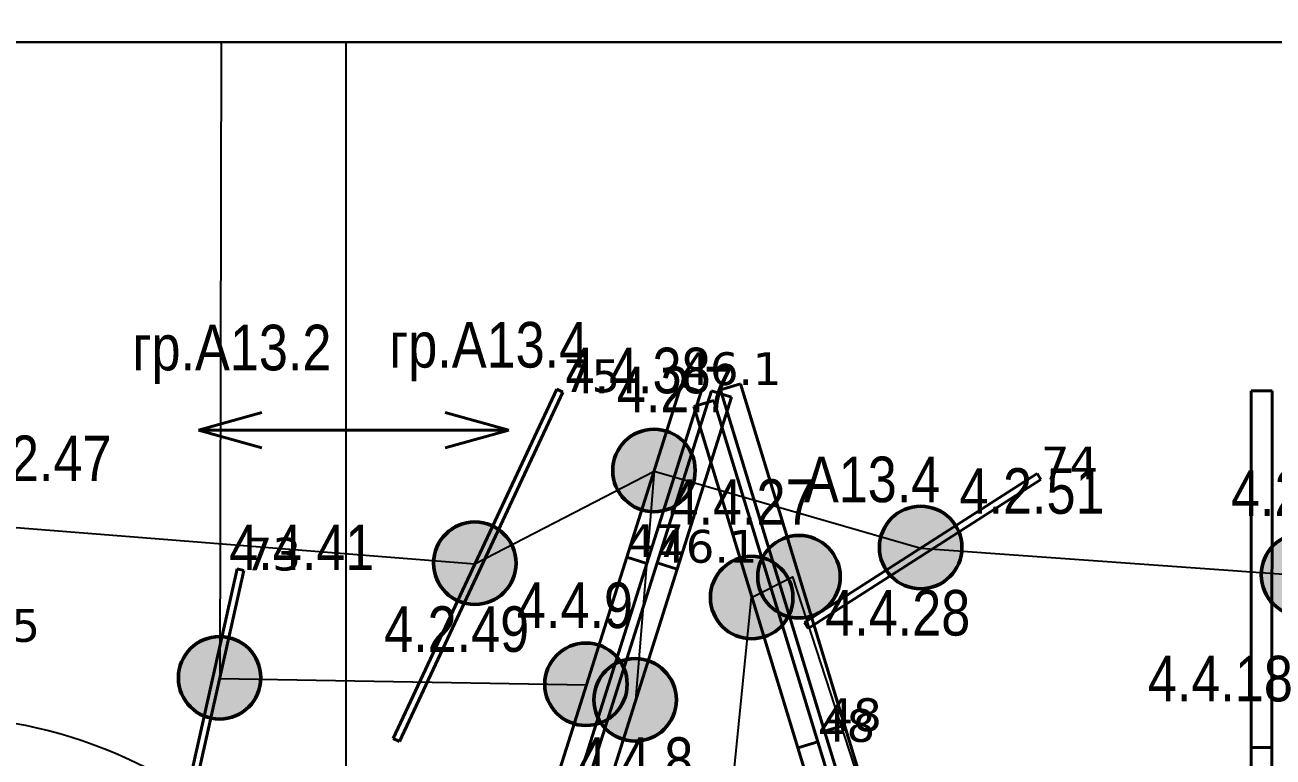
# Model space of a CAD drawing. Header units: millimetres. Extents: x -243740 to 150609, y -473655 to -165121.
# Drawn here: x -106566 to -99716, y -387980 to -383964 of the extents above; entities that cross this region are included whole.
import ezdxf
from ezdxf.enums import TextEntityAlignment as Align

# ---------------------------------------------------------------- set-up
doc = ezdxf.new("R2010")
doc.units = ezdxf.units.MM
for name, color, linetype in [('_HMI', 6, 'Continuous'), ('_Гр.ЩД-1А.5.9.I1.6', 6, 'Continuous'), ('_Гр.ЩД-1А.5.9.I1.7', 6, 'Continuous'), ('_Гр.ЩД-1А.5.9.I1.8', 6, 'Continuous'), ('_Гр.ЩД-1А.5.9.I2.6', 6, 'Continuous'), ('_Гр.ЩД-1А.5.9.I2.8', 6, 'Continuous')]:
    doc.layers.add(name, color=color, linetype=linetype)
for name, color, linetype, lineweight in [('_освещение_dali', 3, 'Continuous', 50), ('DLX_FL2_LUM 13', 5, 'Continuous', 40), ('DLX_FL2_LUM 18', 5, 'Continuous', 40), ('DLX_FL2_LUM 20', 5, 'Continuous', 40), ('DLX_FL2_LUM 24', 5, 'Continuous', 40), ('DLX_FL2_LUM 25', 5, 'Continuous', 40), ('DLX_FL2_LUM 26', 5, 'Continuous', 40), ('Освещение', 5, 'Continuous', 30), ('ЭТО быт', 5, 'Continuous', 40)]:
    doc.layers.add(name, color=color, linetype=linetype, lineweight=lineweight)
doc.styles.add('Arial Narrow_6', font='ARIALN.TTF', dxfattribs={"height": 193.245432})
doc.styles.get("Standard").update_dxf_attribs({"font": 'ARIALN.TTF'})
doc.styles.add('TableTextStyle', font='')
doc.styles.get('TableTextStyle').set_extended_font_data('VERDANA.TTF')
doc.linetypes.add('Truba', pattern='A,3e-05,[4,MSH_7,S=1,R=0,X=0,Y=0],-3.022072', length=3.022102)

# ---------------------------------------------------------------- blocks, each defined once
blk = doc.blocks.new('A$Caabd1818')
at = {"layer": 'DLX_FL2_LUM 13'}
for points in [[(-107232.6, 10638.7, 0), (-107676.1, 9237.2, 0)], [(-107676.1, 9237.2, 0), (-107232.6, 10638.7, 0)], [(-107232.6, 10638.7, 0), (-107676.1, 9237.2, 0)], [(-107676.1, 9237.2, 0), (-107232.6, 10638.7, 0)], [(-107123, 10604, 0), (-107232.6, 10638.7, 0)], [(-107232.6, 10638.7, 0), (-107123, 10604, 0)], [(-107232.6, 10638.7, 0), (-107232.6, 10638.7, 0)], [(-107232.6, 10638.7, 0), (-107123, 10604, 0)], [(-107123, 10604, 0), (-107232.6, 10638.7, 0)], [(-107232.6, 10638.7, 0), (-107232.6, 10638.7, 0)], [(-107566.4, 9202.5, 0), (-107123, 10604, 0)], [(-107123, 10604, 0), (-107566.4, 9202.5, 0)], [(-107123, 10604, 0), (-107566.4, 9202.5, 0)], [(-107566.4, 9202.5, 0), (-107123, 10604, 0)], [(-107509.6, 9206.2, 0), (-107066.1, 10607.8, 0)], [(-107066.1, 10607.8, 0), (-107509.6, 9206.2, 0)], [(-107066.1, 10607.8, 0), (-107509.6, 9206.2, 0)], [(-107509.6, 9206.2, 0), (-107066.1, 10607.8, 0)], [(-106956.4, 10573.1, 0), (-107399.9, 9171.6, 0)], [(-107399.9, 9171.6, 0), (-106956.4, 10573.1, 0)], [(-106956.4, 10573.1, 0), (-107399.9, 9171.6, 0)], [(-107399.9, 9171.6, 0), (-106956.4, 10573.1, 0)], [(-107123, 10604, 0), (-107123, 10604, 0)], [(-107123, 10604, 0), (-107123, 10604, 0)], [(-107066.1, 10607.8, 0), (-106956.4, 10573.1, 0)], [(-106956.4, 10573.1, 0), (-107066.1, 10607.8, 0)], [(-106956.4, 10573.1, 0), (-107066.1, 10607.8, 0)], [(-107066.1, 10607.8, 0), (-107066.1, 10607.8, 0)], [(-107066.1, 10607.8, 0), (-106956.4, 10573.1, 0)], [(-107066.1, 10607.8, 0), (-107066.1, 10607.8, 0)], [(-106956.4, 10573.1, 0), (-106956.4, 10573.1, 0)], [(-106956.4, 10573.1, 0), (-106956.4, 10573.1, 0)]]:
    blk.add_polyline3d(points, dxfattribs=at)
at = {"layer": 'DLX_FL2_LUM 18'}
for points in [[(-106719.3, 11556.2, 0), (-106609.3, 11589.8, 0)], [(-106609.3, 11589.8, 0), (-106719.3, 11556.2, 0)], [(-106609.3, 11589.8, 0), (-106719.3, 11556.2, 0)], [(-106719.3, 11556.2, 0), (-106609.3, 11589.8, 0)], [(-106609.3, 11589.8, 0), (-106037.4, 9717.1, 0)], [(-106037.4, 9717.1, 0), (-106609.3, 11589.8, 0)], [(-106609.3, 11589.8, 0), (-106609.3, 11589.8, 0)], [(-106609.3, 11589.8, 0), (-106037.4, 9717.1, 0)], [(-106037.4, 9717.1, 0), (-106609.3, 11589.8, 0)], [(-106609.3, 11589.8, 0), (-106609.3, 11589.8, 0)], [(-106147.4, 9683.5, 0), (-106719.3, 11556.2, 0)], [(-106719.3, 11556.2, 0), (-106147.4, 9683.5, 0)], [(-106719.3, 11556.2, 0), (-106719.3, 11556.2, 0)], [(-106719.3, 11556.2, 0), (-106147.4, 9683.5, 0)], [(-106147.4, 9683.5, 0), (-106719.3, 11556.2, 0)], [(-106719.3, 11556.2, 0), (-106719.3, 11556.2, 0)], [(-103806.4, 11551.5, 0), (-103806.9, 9593.5, 0)], [(-103806.9, 9593.5, 0), (-103806.4, 11551.5, 0)], [(-103806.4, 11551.5, 0), (-103806.9, 9593.5, 0)], [(-103806.9, 9593.5, 0), (-103806.4, 11551.5, 0)], [(-103691.4, 11551.5, 0), (-103806.4, 11551.5, 0)], [(-103806.4, 11551.5, 0), (-103691.4, 11551.5, 0)], [(-103806.4, 11551.5, 0), (-103806.4, 11551.5, 0)], [(-103806.4, 11551.5, 0), (-103691.4, 11551.5, 0)], [(-103691.4, 11551.5, 0), (-103806.4, 11551.5, 0)], [(-103806.4, 11551.5, 0), (-103806.4, 11551.5, 0)], [(-103691.9, 9593.5, 0), (-103691.4, 11551.5, 0)], [(-103691.4, 11551.5, 0), (-103691.9, 9593.5, 0)], [(-103691.4, 11551.5, 0), (-103691.9, 9593.5, 0)], [(-103691.9, 9593.5, 0), (-103691.4, 11551.5, 0)], [(-103691.4, 11551.5, 0), (-103691.4, 11551.5, 0)], [(-103691.4, 11551.5, 0), (-103691.4, 11551.5, 0)], [(-106755.5, 11497.6, 0), (-106865.5, 11464, 0)], [(-106865.5, 11464, 0), (-106755.5, 11497.6, 0)], [(-106865.5, 11464, 0), (-106755.5, 11497.6, 0)], [(-106755.5, 11497.6, 0), (-106865.5, 11464, 0)], [(-106865.5, 11464, 0), (-106293.7, 9591.4, 0)], [(-106293.7, 9591.4, 0), (-106865.5, 11464, 0)], [(-106865.5, 11464, 0), (-106865.5, 11464, 0)], [(-106865.5, 11464, 0), (-106293.7, 9591.4, 0)], [(-106293.7, 9591.4, 0), (-106865.5, 11464, 0)], [(-106865.5, 11464, 0), (-106865.5, 11464, 0)], [(-106183.7, 9625, 0), (-106755.5, 11497.6, 0)], [(-106755.5, 11497.6, 0), (-106183.7, 9625, 0)], [(-106755.5, 11497.6, 0), (-106755.5, 11497.6, 0)], [(-106755.5, 11497.6, 0), (-106183.7, 9625, 0)], [(-106183.7, 9625, 0), (-106755.5, 11497.6, 0)], [(-106755.5, 11497.6, 0), (-106755.5, 11497.6, 0)], [(-106147.4, 9683.5, 0), (-106037.5, 9717.1, 0)], [(-106037.5, 9717.1, 0), (-106147.4, 9683.5, 0)], [(-106037.5, 9717.1, 0), (-106147.4, 9683.5, 0)], [(-106147.4, 9683.5, 0), (-106037.5, 9717.1, 0)], [(-106037.4, 9717.1, 0), (-106147.4, 9683.5, 0)], [(-106037.4, 9717.1, 0), (-106147.4, 9683.5, 0)], [(-106147.4, 9683.5, 0), (-106037.4, 9717.1, 0)], [(-106147.4, 9683.5, 0), (-106037.4, 9717.1, 0)], [(-105575.6, 7810.9, 0), (-106147.4, 9683.5, 0)], [(-106147.4, 9683.5, 0), (-105575.6, 7810.9, 0)], [(-106147.4, 9683.5, 0), (-106147.4, 9683.5, 0)], [(-106147.4, 9683.5, 0), (-105575.6, 7810.9, 0)], [(-105575.6, 7810.9, 0), (-106147.4, 9683.5, 0)], [(-106147.4, 9683.5, 0), (-106147.4, 9683.5, 0)], [(-106147.4, 9683.5, 0), (-106147.4, 9683.5, 0)], [(-106147.4, 9683.5, 0), (-106147.4, 9683.5, 0)], [(-106037.5, 9717.1, 0), (-105465.6, 7844.4, 0)], [(-105465.6, 7844.4, 0), (-106037.5, 9717.1, 0)], [(-106037.5, 9717.1, 0), (-106037.5, 9717.1, 0)], [(-106037.5, 9717.1, 0), (-105465.6, 7844.4, 0)], [(-105465.6, 7844.4, 0), (-106037.5, 9717.1, 0)], [(-106037.5, 9717.1, 0), (-106037.5, 9717.1, 0)], [(-106037.4, 9717.1, 0), (-106037.4, 9717.1, 0)], [(-106037.4, 9717.1, 0), (-106037.4, 9717.1, 0)], [(-106293.7, 9591.4, 0), (-106183.7, 9625, 0)], [(-106293.7, 9591.4, 0), (-106183.7, 9625, 0)], [(-106183.7, 9625, 0), (-106293.7, 9591.4, 0)], [(-106183.7, 9625, 0), (-106293.7, 9591.4, 0)], [(-106183.7, 9624.9, 0), (-106293.7, 9591.3, 0)], [(-106293.7, 9591.3, 0), (-106183.7, 9624.9, 0)], [(-106293.7, 9591.3, 0), (-106183.7, 9624.9, 0)], [(-106183.7, 9624.9, 0), (-106293.7, 9591.3, 0)], [(-106293.7, 9591.4, 0), (-106293.7, 9591.4, 0)], [(-106293.7, 9591.4, 0), (-106293.7, 9591.4, 0)], [(-106293.7, 9591.3, 0), (-105721.8, 7718.7, 0)], [(-105721.8, 7718.7, 0), (-106293.7, 9591.3, 0)], [(-106293.7, 9591.3, 0), (-106293.7, 9591.3, 0)], [(-106293.7, 9591.3, 0), (-105721.8, 7718.7, 0)], [(-105721.8, 7718.7, 0), (-106293.7, 9591.3, 0)], [(-106293.7, 9591.3, 0), (-106293.7, 9591.3, 0)], [(-106183.7, 9625, 0), (-106183.7, 9625, 0)], [(-106183.7, 9625, 0), (-106183.7, 9625, 0)], [(-105611.8, 7752.3, 0), (-106183.7, 9624.9, 0)], [(-106183.7, 9624.9, 0), (-105611.8, 7752.3, 0)], [(-106183.7, 9624.9, 0), (-106183.7, 9624.9, 0)], [(-106183.7, 9624.9, 0), (-105611.8, 7752.3, 0)], [(-105611.8, 7752.3, 0), (-106183.7, 9624.9, 0)], [(-106183.7, 9624.9, 0), (-106183.7, 9624.9, 0)], [(-103806.9, 9593.5, 0), (-103807.4, 7635.5, 0)], [(-103807.4, 7635.5, 0), (-103806.9, 9593.5, 0)], [(-103806.9, 9593.5, 0), (-103807.4, 7635.5, 0)], [(-103807.4, 7635.5, 0), (-103806.9, 9593.5, 0)], [(-103691.9, 9593.5, 0), (-103806.9, 9593.5, 0)], [(-103806.9, 9593.5, 0), (-103691.9, 9593.5, 0)], [(-103806.9, 9593.5, 0), (-103806.9, 9593.5, 0)], [(-103806.9, 9593.5, 0), (-103691.9, 9593.5, 0)], [(-103691.9, 9593.5, 0), (-103806.9, 9593.5, 0)], [(-103806.9, 9593.5, 0), (-103806.9, 9593.5, 0)], [(-103806.9, 9593.5, 0), (-103691.9, 9593.5, 0)], [(-103806.9, 9593.5, 0), (-103806.9, 9593.5, 0)], [(-103806.9, 9593.5, 0), (-103691.9, 9593.5, 0)], [(-103691.9, 9593.5, 0), (-103806.9, 9593.5, 0)], [(-103691.9, 9593.5, 0), (-103806.9, 9593.5, 0)], [(-103806.9, 9593.5, 0), (-103806.9, 9593.5, 0)], [(-103692.4, 7635.5, 0), (-103691.9, 9593.5, 0)], [(-103691.9, 9593.5, 0), (-103692.4, 7635.5, 0)], [(-103691.9, 9593.5, 0), (-103692.4, 7635.5, 0)], [(-103692.4, 7635.5, 0), (-103691.9, 9593.5, 0)], [(-103691.9, 9593.5, 0), (-103691.9, 9593.5, 0)], [(-103691.9, 9593.5, 0), (-103691.9, 9593.5, 0)], [(-103691.9, 9593.5, 0), (-103691.9, 9593.5, 0)], [(-103691.9, 9593.5, 0), (-103691.9, 9593.5, 0)]]:
    blk.add_polyline3d(points, dxfattribs=at)
at = {"layer": 'DLX_FL2_LUM 20'}
for points in [[(-106933.6, 11582.5, 0), (-107232.6, 10638.7, 0)], [(-107232.6, 10638.7, 0), (-106933.6, 11582.5, 0)], [(-106933.6, 11582.5, 0), (-107232.6, 10638.7, 0)], [(-107232.6, 10638.7, 0), (-106933.6, 11582.5, 0)], [(-106823.9, 11547.7, 0), (-106933.6, 11582.5, 0)], [(-106933.6, 11582.5, 0), (-106823.9, 11547.7, 0)], [(-106933.6, 11582.5, 0), (-106933.6, 11582.5, 0)], [(-106933.6, 11582.5, 0), (-106823.9, 11547.7, 0)], [(-106823.9, 11547.7, 0), (-106933.6, 11582.5, 0)], [(-106933.6, 11582.5, 0), (-106933.6, 11582.5, 0)], [(-107123, 10604, 0), (-106823.9, 11547.7, 0)], [(-106823.9, 11547.7, 0), (-107123, 10604, 0)], [(-106823.9, 11547.7, 0), (-107123, 10604, 0)], [(-107123, 10604, 0), (-106823.9, 11547.7, 0)], [(-107066.1, 10607.8, 0), (-106767.1, 11551.5, 0)], [(-106767.1, 11551.5, 0), (-107066.1, 10607.8, 0)], [(-106767.1, 11551.5, 0), (-107066.1, 10607.8, 0)], [(-107066.1, 10607.8, 0), (-106767.1, 11551.5, 0)], [(-106657.4, 11516.8, 0), (-106956.5, 10573, 0)], [(-106956.5, 10573, 0), (-106657.4, 11516.8, 0)], [(-106657.4, 11516.8, 0), (-106956.5, 10573, 0)], [(-106956.5, 10573, 0), (-106657.4, 11516.8, 0)], [(-106823.9, 11547.7, 0), (-106823.9, 11547.7, 0)], [(-106823.9, 11547.7, 0), (-106823.9, 11547.7, 0)], [(-106767.1, 11551.5, 0), (-106657.4, 11516.8, 0)], [(-106657.4, 11516.8, 0), (-106767.1, 11551.5, 0)], [(-106657.4, 11516.8, 0), (-106767.1, 11551.5, 0)], [(-106767.1, 11551.5, 0), (-106767.1, 11551.5, 0)], [(-106767.1, 11551.5, 0), (-106657.4, 11516.8, 0)], [(-106767.1, 11551.5, 0), (-106767.1, 11551.5, 0)], [(-106657.4, 11516.8, 0), (-106657.4, 11516.8, 0)], [(-106657.4, 11516.8, 0), (-106657.4, 11516.8, 0)], [(-107232.6, 10638.7, 0), (-107123, 10604, 0)], [(-107232.6, 10638.7, 0), (-107232.6, 10638.7, 0)], [(-107232.6, 10638.7, 0), (-107123, 10604, 0)], [(-107123, 10604, 0), (-107232.6, 10638.7, 0)], [(-107123, 10604, 0), (-107232.6, 10638.7, 0)], [(-107232.6, 10638.7, 0), (-107232.6, 10638.7, 0)], [(-107123, 10604, 0), (-107123, 10604, 0)], [(-107123, 10604, 0), (-107123, 10604, 0)], [(-106956.5, 10573, 0), (-107066.1, 10607.8, 0)], [(-106956.5, 10573, 0), (-107066.1, 10607.8, 0)], [(-107066.1, 10607.8, 0), (-107066.1, 10607.8, 0)], [(-107066.1, 10607.8, 0), (-106956.5, 10573, 0)], [(-107066.1, 10607.8, 0), (-106956.5, 10573, 0)], [(-107066.1, 10607.8, 0), (-107066.1, 10607.8, 0)], [(-106956.5, 10573, 0), (-106956.5, 10573, 0)], [(-106956.5, 10573, 0), (-106956.5, 10573, 0)]]:
    blk.add_polyline3d(points, dxfattribs=at)
at = {"layer": 'DLX_FL2_LUM 24'}
for points in [[(-108514.9, 9643.4, 0), (-107617.3, 11559.5, 0)], [(-107617.3, 11559.5, 0), (-108514.9, 9643.4, 0)], [(-107617.3, 11559.5, 0), (-108514.9, 9643.4, 0)], [(-108514.9, 9643.4, 0), (-107617.3, 11559.5, 0)], [(-107582.9, 11543.4, 0), (-108480.5, 9627.2, 0)], [(-108480.5, 9627.2, 0), (-107582.9, 11543.4, 0)], [(-108480.5, 9627.2, 0), (-107582.9, 11543.4, 0)], [(-107582.9, 11543.4, 0), (-108480.5, 9627.2, 0)], [(-107617.3, 11559.5, 0), (-107617.3, 11559.5, 0)], [(-107617.3, 11559.5, 0), (-107582.9, 11543.4, 0)], [(-107582.9, 11543.4, 0), (-107617.3, 11559.5, 0)], [(-107617.3, 11559.5, 0), (-107617.3, 11559.5, 0)], [(-107582.9, 11543.4, 0), (-107617.3, 11559.5, 0)], [(-107617.3, 11559.5, 0), (-107582.9, 11543.4, 0)], [(-107582.9, 11543.4, 0), (-107582.9, 11543.4, 0)], [(-107582.9, 11543.4, 0), (-107582.9, 11543.4, 0)], [(-108480.5, 9627.2, 0), (-108514.9, 9643.4, 0)], [(-108514.9, 9643.4, 0), (-108514.9, 9643.4, 0)], [(-108514.9, 9643.4, 0), (-108480.5, 9627.2, 0)], [(-108514.9, 9643.4, 0), (-108514.9, 9643.4, 0)], [(-108514.9, 9643.4, 0), (-108480.5, 9627.2, 0)], [(-108480.5, 9627.2, 0), (-108514.9, 9643.4, 0)], [(-108480.5, 9627.2, 0), (-108480.5, 9627.2, 0)], [(-108480.5, 9627.2, 0), (-108480.5, 9627.2, 0)]]:
    blk.add_polyline3d(points, dxfattribs=at)
at = {"layer": 'DLX_FL2_LUM 25'}
for points in [[(-106257.7, 10279.2, 0), (-104980.9, 11096.5, 0)], [(-104980.9, 11096.5, 0), (-106257.7, 10279.2, 0)], [(-104980.9, 11096.5, 0), (-106257.7, 10279.2, 0)], [(-106257.7, 10279.2, 0), (-104980.9, 11096.5, 0)], [(-104980.9, 11096.5, 0), (-104980.9, 11096.5, 0)], [(-104980.9, 11096.5, 0), (-104960.4, 11064.5, 0)], [(-104960.4, 11064.5, 0), (-104980.9, 11096.5, 0)], [(-104980.9, 11096.5, 0), (-104980.9, 11096.5, 0)], [(-104960.4, 11064.5, 0), (-104980.9, 11096.5, 0)], [(-104980.9, 11096.5, 0), (-104960.4, 11064.5, 0)], [(-104960.4, 11064.5, 0), (-106237.3, 10247.2, 0)], [(-106237.3, 10247.2, 0), (-104960.4, 11064.5, 0)], [(-106237.3, 10247.2, 0), (-104960.4, 11064.5, 0)], [(-104960.4, 11064.5, 0), (-106237.3, 10247.2, 0)], [(-104960.4, 11064.5, 0), (-104960.4, 11064.5, 0)], [(-104960.4, 11064.5, 0), (-104960.4, 11064.5, 0)], [(-106237.3, 10247.2, 0), (-106257.7, 10279.2, 0)], [(-106257.7, 10279.2, 0), (-106257.7, 10279.2, 0)], [(-106257.7, 10279.2, 0), (-106237.3, 10247.2, 0)], [(-106257.7, 10279.2, 0), (-106257.7, 10279.2, 0)], [(-106257.7, 10279.2, 0), (-106237.3, 10247.2, 0)], [(-106237.3, 10247.2, 0), (-106257.7, 10279.2, 0)], [(-106237.3, 10247.2, 0), (-106237.3, 10247.2, 0)], [(-106237.3, 10247.2, 0), (-106237.3, 10247.2, 0)]]:
    blk.add_polyline3d(points, dxfattribs=at)
at = {"layer": 'DLX_FL2_LUM 26'}
for points in [[(-109636.1, 9388.6, 0), (-109371.9, 10573.5, 0)], [(-109371.9, 10573.5, 0), (-109636.1, 9388.6, 0)], [(-109371.9, 10573.5, 0), (-109636.1, 9388.6, 0)], [(-109636.1, 9388.6, 0), (-109371.9, 10573.5, 0)], [(-109334.8, 10565.2, 0), (-109599, 9380.3, 0)], [(-109599, 9380.3, 0), (-109334.8, 10565.2, 0)], [(-109599, 9380.3, 0), (-109334.8, 10565.2, 0)], [(-109334.8, 10565.2, 0), (-109599, 9380.3, 0)], [(-109371.9, 10573.5, 0), (-109371.9, 10573.5, 0)], [(-109371.9, 10573.5, 0), (-109334.8, 10565.2, 0)], [(-109334.8, 10565.2, 0), (-109371.9, 10573.5, 0)], [(-109371.9, 10573.5, 0), (-109371.9, 10573.5, 0)], [(-109334.8, 10565.2, 0), (-109371.9, 10573.5, 0)], [(-109371.9, 10573.5, 0), (-109334.8, 10565.2, 0)], [(-109334.8, 10565.2, 0), (-109334.8, 10565.2, 0)], [(-109334.8, 10565.2, 0), (-109334.8, 10565.2, 0)]]:
    blk.add_polyline3d(points, dxfattribs=at)
at = {"layer": 'ЭТО быт', "color": 202, "ltscale": 100}
for p, q in [((-109583.4, 11334.5), (-109234.9, 11431.5)), ((-107880.4, 11334.5), (-108228.9, 11431.5)), ((-108731.9, 11334.5), (-109583.4, 11334.5)), ((-109583.4, 11334.5), (-109234.9, 11237.4)), ((-108731.9, 11334.5), (-107880.4, 11334.5)), ((-107880.4, 11334.5), (-108228.9, 11237.4))]:
    blk.add_line(p, q, dxfattribs=at)
at = {"layer": 'Освещение', "lineweight": 40, "style": 'Arial Narrow_6'}
blk.add_text('А13.4', height=250, dxfattribs=at).set_placement((-106260.6, 10939.7))
at = {"layer": 'ЭТО быт', "color": 202, "ltscale": 100, "style": 'Arial Narrow_6'}
for s, p in [('гр.А13.4', (-108536.3, 11678.4)), ('гр.А13.2', (-109945.6, 11663.2))]:
    blk.add_text(s, height=250, dxfattribs=at).set_placement(p)
blk = doc.blocks.new('A$Cab2378fa')
at = {"lineweight": 25, "true_color": 0xfff5f5}
h = blk.add_hatch(color=7, dxfattribs=at)
h.dxf.hatch_style = 1
h.paths.add_polyline_path([(0, 0), (-141.6, -170.3, 0.174923), (3, -222.4, 0.197808), (162.3, -156.8)])
h.paths.add_polyline_path([(-163.2, 157.6), (0, 0), (147.8, 177.8, 0.175398), (3, 230.2, 0.209014)])
at = {"lineweight": 25}
h = blk.add_hatch(color=0, dxfattribs=at)
h.paths.add_polyline_path([(162.3, -156.8, 0.442338), (147.8, 177.8), (0, 0)])
h.paths.add_polyline_path([(-141.6, -170.3), (0, 0), (-163.2, 157.6, 0.430096)])
blk.add_circle((3, 3.9), 226.3)

msp = doc.modelspace()

# ---------------------------------------------------------------- linework, layer by layer
at = {"layer": '_HMI', "ltscale": 100}
for points in [[(-3994.7, -388486.8), (-3994.7, -381460.8), (-40907.8, -381460.8), (-40907.8, -384057.6), (-150051.6, -384057.6), (-150051.6, -393664.8)], [(-104803.3, -393510), (-104803.3, -384057.6), (-149801.6, -384057.6), (-149801.6, -393664.8)]]:
    msp.add_lwpolyline(points, dxfattribs=at)
at = {"layer": '_Гр.ЩД-1А.5.9.I1.6', "ltscale": 100}
msp.add_lwpolyline([(-150051.6, -393664.8), (-150051.6, -384057.6), (-95687.7, -384057.6), (-95687.7, -380558.5), (-46111.5, -380558.5), (-46111.5, -372558.1), (-87271.2, -372666.7), (-87271.2, -364589), (-46111.5, -364589), (-46111.5, -356552.5), (-87271.2, -356701.3)], dxfattribs=at)
at = {"layer": '_Гр.ЩД-1А.5.9.I1.7', "ltscale": 100}
msp.add_lwpolyline([(-150051.6, -393664.8), (-150051.6, -384057.6), (-40907.8, -384057.6), (-40907.8, -380596.5), (-3614.2, -380598.1), (-3613.8, -372662.5), (-38668.4, -372682.5), (-38668.4, -364592.5), (-3613.4, -364592.5), (-3612.9, -356722.5), (-38668.4, -356692.5)], dxfattribs=at)
at = {"layer": '_Гр.ЩД-1А.5.9.I1.8', "ltscale": 100}
msp.add_lwpolyline([(-150051.6, -393664.8), (-150051.6, -384057.6), (-40907.8, -384057.6), (-40907.8, -348822.5), (-3612.5, -348802.5), (-3612.1, -340962.5), (-38668.4, -340932.5), (-38668.4, -332482.5), (-3611.7, -332482.6), (-3611.2, -324689.8), (-38668.4, -324689.8), (-38668.4, -316703.1), (-3610.8, -316704.6)], dxfattribs=at)
at = {"layer": '_Гр.ЩД-1А.5.9.I2.6', "ltscale": 100}
msp.add_lwpolyline([(-112784.6, -386359.2), (-111834.9, -387458.9), (-111757.2, -387009.6), (-111645.3, -386487.8), (-110161.8, -386390.4), (-109292.9, -387134.9), (-109292.9, -387134.9), (-109292.9, -387134.9), (-108846.3, -387127.7), (-108646.4, -386893.5), (-106915.5, -386696.3), (-104096.4, -386920.3), (-103113.4, -386411.2), (-101649.6, -386833.9), (-99554.4, -386983.8), (-99214.9, -387170.6), (-97823.2, -387792.2)], dxfattribs=at)
at = {"layer": '_Гр.ЩД-1А.5.9.I2.8', "ltscale": 100}
for points in [[(-149801.6, -384057.6), (-105489.3, -384057.6), (-105497.2, -387549), (-103484.7, -387583.8), (-103113.4, -386411.2), (-103214.7, -387669.2), (-103726.5, -389283.4), (-103996.3, -389197.7), (-104550.4, -390971), (-104288.9, -391054.1), (-104957.1, -393170.5)], [(-103938.9, -393579.8), (-103081.5, -390833.7), (-101878.6, -390673.3), (-102744.3, -388768.2), (-102577.8, -387105.3), (-102353.7, -386990.9), (-101784.4, -388738.4), (-102077.3, -388738.4), (-101466.2, -390739.3), (-101210, -390613.6), (-100610.5, -392582.5)]]:
    msp.add_lwpolyline(points, dxfattribs=at)
at = {"layer": 'Defpoints', "color": 3, "ltscale": 100}
msp.add_circle((-107090, -390364.1), 2611.1, dxfattribs=at)

# ---------------------------------------------------------------- block references
at = {"layer": '_освещение_dali', "color": 5, "ltscale": 100}
for p in [(-103116.9, -386411.8), (-101653.2, -386834.5), (-104100, -386920.9), (-102321, -386994.8), (-99558, -386984.4), (-102580.7, -387109.2), (-105500.8, -387549.6), (-103490.2, -387585), (-103220.3, -387670.5)]:
    msp.add_blockref('A$Cab2378fa', p, dxfattribs=at)
at = {"layer": 'Defpoints', "linetype": 'Truba', "ltscale": 100}
msp.add_blockref('A$Caabd1818', (3969.7, -397521.8), dxfattribs=at)

# ---------------------------------------------------------------- texts
at = {"layer": '_Гр.ЩД-1А.5.9.I2.6', "ltscale": 100}
for s, p in [('4.2.7', (-102999, -386163.7)), ('4.2.47', (-106489.2, -386541.6)), ('4.2.51', (-101039, -386720.5)), ('4.2.4', (-99628.6, -386733.2)), ('4.2.49', (-104197, -387478.3))]:
    msp.add_text(s, height=250, dxfattribs=at).set_placement(p, align=Align.BOTTOM_CENTER)
at = {"layer": '_Гр.ЩД-1А.5.9.I2.8', "ltscale": 100}
for s, p in [('4.4.38', (-103201.3, -386059.4)), ('4.4.27', (-102630.7, -386781.2)), ('4.4.41', (-105046.6, -387030)), ('4.4.9', (-103547.4, -387347.7)), ('4.4.28', (-101776.3, -387388.8)), ('4.4.18', (-100005.8, -387750)), ('4.4.8', (-103216.4, -388197.4))]:
    msp.add_text(s, height=250, dxfattribs=at).set_placement(p, align=Align.BOTTOM_CENTER)
at = {"layer": '_освещение_dali', "color": 123, "true_color": 0x63d8b7, "style": 'TableTextStyle'}
for s, p in [('46.1', (-102963.9, -385939.3)), ('75', (-103613.2, -385978.3)), ('74', (-100990.7, -386457.3))]:
    msp.add_text(s, height=180, dxfattribs=at).set_placement(p)
at = {"layer": '_освещение_dali', "color": 133, "true_color": 0x7ad8d4, "style": 'TableTextStyle'}
for s, p in [('47', (-103262.9, -386883.1)), ('73', (-105365.1, -386956.5)), ('46.1', (-103096.4, -386914)), ('48', (-102177.8, -387838.2)), ('48', (-102214, -387896.8))]:
    msp.add_text(s, height=180, dxfattribs=at).set_placement(p)
at = {"layer": '_освещение_dali', "color": 133, "true_color": 0x5bd6ca, "style": 'TableTextStyle'}
msp.add_text('75', height=180, dxfattribs=at).set_placement((-106797.2, -387347.8))

doc.saveas('drawing.dxf')
